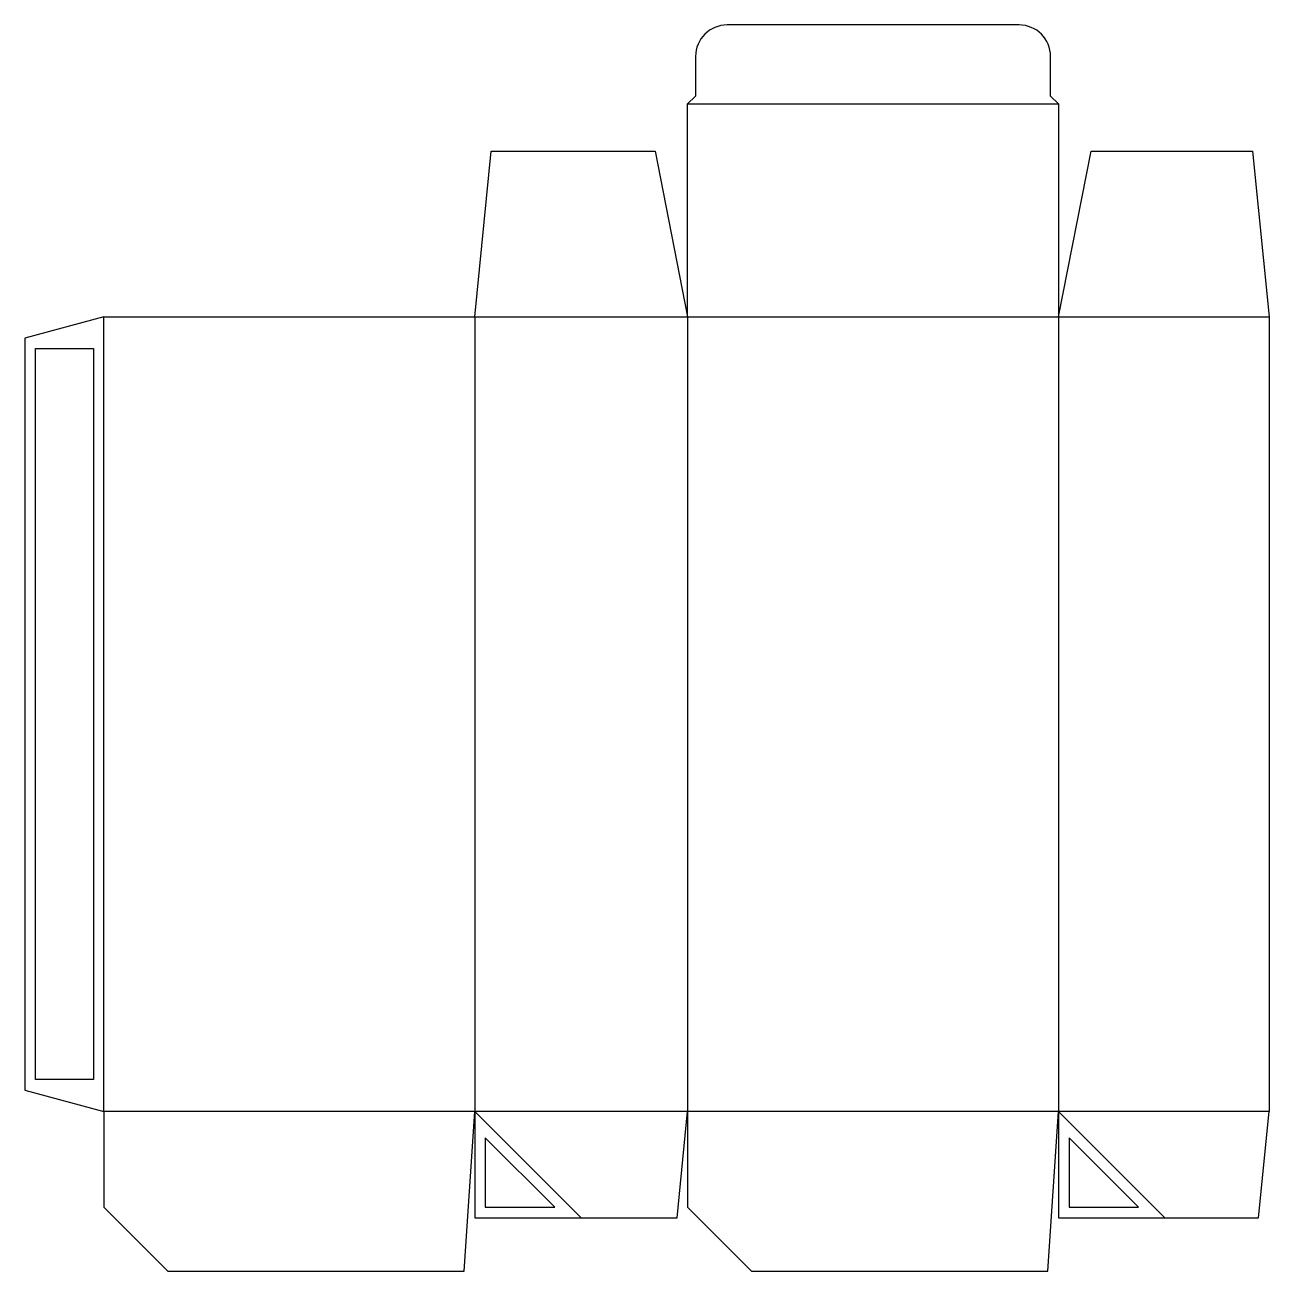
# Model space of a CAD drawing. Header units: millimetres. Extents: x 0 to 236, y 0 to 237.
import ezdxf

# ---------------------------------------------------------------- set-up
doc = ezdxf.new("R2010")
doc.units = ezdxf.units.MM
for name, color, linetype in [('CREASE', 5, 'CONTINUOUS'), ('CUT', 1, 'CONTINUOUS'), ('GLUE', 2, 'CONTINUOUS')]:
    doc.layers.add(name, color=color, linetype=linetype)

msp = doc.modelspace()

# ---------------------------------------------------------------- linework, layer by layer
at = {"layer": 'CREASE'}
for p, q in [((125.9, 221.688), (196.35, 221.688)), ((15, 30.337), (15, 181.238)), ((85.45, 181.238), (85.45, 30.337)), ((85.45, 181.238), (125.9, 181.238)), ((125.9, 181.238), (125.9, 30.337)), ((125.9, 181.238), (196.35, 181.238)), ((196.35, 181.238), (196.35, 30.337)), ((196.35, 181.238), (236.35, 181.238)), ((85.45, 30.337), (15, 30.337)), ((125.9, 30.337), (85.45, 30.337)), ((85.45, 30.337), (105.675, 10.113)), ((196.35, 30.337), (125.9, 30.337)), ((236.35, 30.337), (196.35, 30.337)), ((196.35, 30.337), (216.575, 10.113))]:
    msp.add_line(p, q, dxfattribs=at)
at = {"layer": 'CUT'}
for p, q in [((188.85, 236.688), (133.4, 236.688)), ((127.4, 230.688), (127.4, 223.188)), ((194.85, 223.188), (194.85, 230.688)), ((127.4, 223.188), (125.9, 221.688)), ((196.35, 221.688), (194.85, 223.188)), ((125.9, 181.238), (125.9, 221.688)), ((196.35, 221.688), (196.35, 181.238)), ((85.45, 181.238), (88.6, 212.738)), ((88.6, 212.738), (119.725, 212.738)), ((119.725, 212.738), (125.9, 181.238)), ((196.35, 181.238), (202.525, 212.738)), ((202.525, 212.738), (233.2, 212.738)), ((233.2, 212.738), (236.35, 181.238)), ((15, 181.238), (0, 177.218)), ((15, 181.238), (85.45, 181.238)), ((236.35, 181.238), (236.35, 30.337)), ((0, 177.218), (0, 34.357)), ((0, 34.357), (15, 30.337)), ((15, 30.337), (15, 12.135)), ((83.45, 0), (85.45, 30.337)), ((85.45, 30.337), (85.45, 10.113)), ((123.9, 10.113), (125.9, 30.337)), ((125.9, 30.337), (125.9, 12.135)), ((194.35, 0), (196.35, 30.337)), ((196.35, 30.337), (196.35, 10.113)), ((234.35, 10.113), (236.35, 30.337)), ((15, 12.135), (27.135, 0)), ((125.9, 12.135), (138.035, 0)), ((85.45, 10.113), (123.9, 10.113)), ((196.35, 10.113), (234.35, 10.113)), ((27.135, 0), (83.45, 0)), ((138.035, 0), (194.35, 0))]:
    msp.add_line(p, q, dxfattribs=at)
for centre, start, end in [((133.4, 230.688), 90, 180), ((188.85, 230.688), 0, 90)]:
    msp.add_arc(centre, 6, start, end, dxfattribs=at)
at = {"layer": 'GLUE'}
for p, q in [((2, 175.218), (13, 175.218)), ((2, 36.357), (2, 175.218)), ((13, 175.218), (13, 36.357)), ((13, 36.357), (2, 36.357)), ((87.45, 25.337), (87.45, 12.113)), ((100.675, 12.113), (87.45, 25.337)), ((198.35, 25.337), (198.35, 12.113)), ((211.575, 12.113), (198.35, 25.337)), ((87.45, 12.113), (100.675, 12.113)), ((198.35, 12.113), (211.575, 12.113))]:
    msp.add_line(p, q, dxfattribs=at)

doc.saveas('drawing.dxf')
